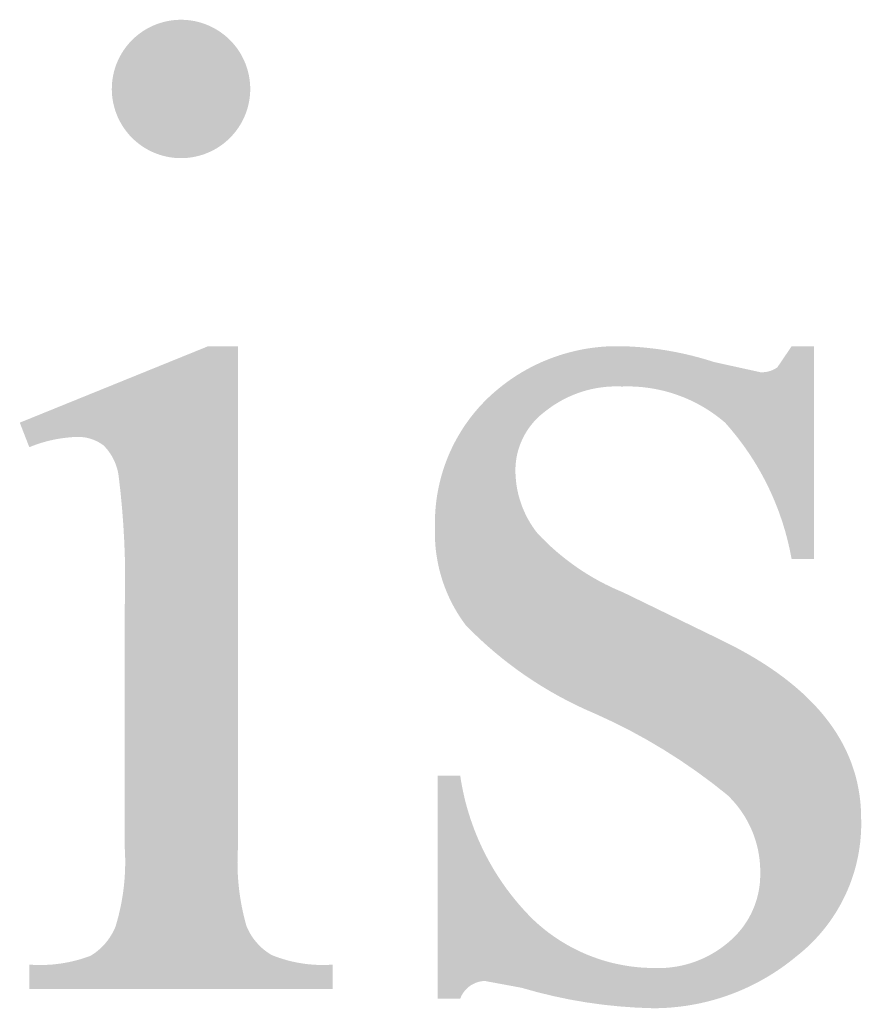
# Model space of a CAD drawing. Header units: millimetres. Extents: x 1235 to 1439, y 1033 to 1126.
# Drawn here: x 1350.588 to 1353.646, y 1052.907 to 1056.5 of the extents above; entities that cross this region are included whole.
import ezdxf

# ---------------------------------------------------------------- set-up
doc = ezdxf.new("R2010")
doc.units = ezdxf.units.MM
doc.layers.add('默认', color=18, linetype='Continuous', true_color=0x000000)

msp = doc.modelspace()

# ---------------------------------------------------------------- hatches: boundary and pattern name
at = {"layer": '默认'}
for points in [[(1351.1755, 1056.4996), (1351.1811, 1056.4995), (1351.1867, 1056.4993), (1351.1924, 1056.499), (1351.1981, 1056.4985), (1351.2038, 1056.4979), (1351.2096, 1056.4971), (1351.2154, 1056.4962), (1351.2213, 1056.4952), (1351.2271, 1056.494), (1351.2329, 1056.4927), (1351.2388, 1056.4912), (1351.2447, 1056.4896), (1351.2505, 1056.4878), (1351.2564, 1056.4858), (1351.2622, 1056.4837), (1351.268, 1056.4815), (1351.2738, 1056.4791), (1351.2795, 1056.4765), (1351.2852, 1056.4738), (1351.2909, 1056.4709), (1351.2965, 1056.4679), (1351.302, 1056.4647), (1351.3075, 1056.4614), (1351.3129, 1056.4579), (1351.3183, 1056.4543), (1351.3235, 1056.4505), (1351.3287, 1056.4466), (1351.3338, 1056.4426), (1351.3387, 1056.4384), (1351.3436, 1056.4341), (1351.3483, 1056.4296), (1351.353, 1056.4251), (1351.3575, 1056.4204), (1351.3619, 1056.4156), (1351.3662, 1056.4107), (1351.3703, 1056.4057), (1351.3743, 1056.4006), (1351.3782, 1056.3954), (1351.3819, 1056.3901), (1351.3855, 1056.3847), (1351.3889, 1056.3793), (1351.3922, 1056.3737), (1351.3953, 1056.3682), (1351.3982, 1056.3625), (1351.4011, 1056.3568), (1351.4037, 1056.3511), (1351.4062, 1056.3453), (1351.4086, 1056.3395), (1351.4108, 1056.3337), (1351.4128, 1056.3279), (1351.4147, 1056.322), (1351.4164, 1056.3161), (1351.418, 1056.3102), (1351.4194, 1056.3044), (1351.4207, 1056.2985), (1351.4218, 1056.2927), (1351.4228, 1056.2868), (1351.4236, 1056.281), (1351.4243, 1056.2752), (1351.4249, 1056.2695), (1351.4253, 1056.2638), (1351.4256, 1056.2581), (1351.4257, 1056.2525), (1351.4258, 1056.2469), (1351.4257, 1056.2413), (1351.4255, 1056.2357), (1351.4251, 1056.23), (1351.4246, 1056.2243), (1351.424, 1056.2185), (1351.4233, 1056.2128), (1351.4224, 1056.207), (1351.4213, 1056.2011), (1351.4202, 1056.1953), (1351.4188, 1056.1894), (1351.4174, 1056.1836), (1351.4157, 1056.1777), (1351.4139, 1056.1719), (1351.412, 1056.166), (1351.4099, 1056.1602), (1351.4077, 1056.1544), (1351.4053, 1056.1486), (1351.4027, 1056.1429), (1351.4, 1056.1372), (1351.3971, 1056.1315), (1351.3941, 1056.1259), (1351.3909, 1056.1203), (1351.3876, 1056.1149), (1351.3841, 1056.1094), (1351.3805, 1056.1041), (1351.3767, 1056.0989), (1351.3728, 1056.0937), (1351.3687, 1056.0886), (1351.3646, 1056.0837), (1351.3602, 1056.0788), (1351.3558, 1056.074), (1351.3512, 1056.0694), (1351.3465, 1056.0649), (1351.3417, 1056.0605), (1351.3368, 1056.0562), (1351.3318, 1056.0521), (1351.3267, 1056.0481), (1351.3215, 1056.0442), (1351.3162, 1056.0405), (1351.3109, 1056.0369), (1351.3054, 1056.0335), (1351.2999, 1056.0302), (1351.2943, 1056.0271), (1351.2887, 1056.0241), (1351.283, 1056.0213), (1351.2773, 1056.0187), (1351.2715, 1056.0162), (1351.2657, 1056.0138), (1351.2599, 1056.0116), (1351.254, 1056.0096), (1351.2482, 1056.0077), (1351.2423, 1056.006), (1351.2364, 1056.0044), (1351.2305, 1056.003), (1351.2247, 1056.0017), (1351.2188, 1056.0006), (1351.213, 1055.9996), (1351.2072, 1055.9988), (1351.2014, 1055.9981), (1351.1956, 1055.9975), (1351.1899, 1055.9971), (1351.1842, 1055.9968), (1351.1786, 1055.9966), (1351.173, 1055.9966), (1351.1674, 1055.9967), (1351.1618, 1055.9969), (1351.1561, 1055.9973), (1351.1504, 1055.9977), (1351.1447, 1055.9983), (1351.1389, 1055.9991), (1351.1331, 1056), (1351.1273, 1056.001), (1351.1214, 1056.0022), (1351.1156, 1056.0035), (1351.1097, 1056.005), (1351.1039, 1056.0067), (1351.098, 1056.0084), (1351.0922, 1056.0104), (1351.0863, 1056.0125), (1351.0805, 1056.0147), (1351.0748, 1056.0171), (1351.069, 1056.0197), (1351.0633, 1056.0224), (1351.0577, 1056.0253), (1351.052, 1056.0283), (1351.0465, 1056.0315), (1351.041, 1056.0348), (1351.0356, 1056.0383), (1351.0303, 1056.0419), (1351.025, 1056.0457), (1351.0199, 1056.0496), (1351.0148, 1056.0536), (1351.0098, 1056.0578), (1351.0049, 1056.0621), (1351.0002, 1056.0666), (1350.9956, 1056.0711), (1350.991, 1056.0758), (1350.9866, 1056.0806), (1350.9824, 1056.0855), (1350.9782, 1056.0905), (1350.9742, 1056.0957), (1350.9704, 1056.1009), (1350.9667, 1056.1062), (1350.9631, 1056.1115), (1350.9597, 1056.117), (1350.9564, 1056.1225), (1350.9533, 1056.1281), (1350.9503, 1056.1337), (1350.9475, 1056.1394), (1350.9448, 1056.1451), (1350.9423, 1056.1509), (1350.94, 1056.1567), (1350.9378, 1056.1625), (1350.9357, 1056.1684), (1350.9339, 1056.1742), (1350.9321, 1056.1801), (1350.9306, 1056.186), (1350.9291, 1056.1918), (1350.9279, 1056.1977), (1350.9267, 1056.2036), (1350.9258, 1056.2094), (1350.9249, 1056.2152), (1350.9242, 1056.221), (1350.9237, 1056.2267), (1350.9232, 1056.2325), (1350.923, 1056.2381), (1350.9228, 1056.2438), (1350.9228, 1056.2493), (1350.9229, 1056.2549), (1350.9231, 1056.2606), (1350.9234, 1056.2662), (1350.9239, 1056.2719), (1350.9245, 1056.2777), (1350.9253, 1056.2835), (1350.9262, 1056.2893), (1350.9272, 1056.2951), (1350.9284, 1056.3009), (1350.9297, 1056.3068), (1350.9312, 1056.3126), (1350.9328, 1056.3185), (1350.9346, 1056.3244), (1350.9365, 1056.3302), (1350.9386, 1056.336), (1350.9409, 1056.3418), (1350.9433, 1056.3476), (1350.9458, 1056.3534), (1350.9486, 1056.3591), (1350.9514, 1056.3647), (1350.9545, 1056.3703), (1350.9576, 1056.3759), (1350.961, 1056.3814), (1350.9644, 1056.3868), (1350.9681, 1056.3921), (1350.9718, 1056.3974), (1350.9757, 1056.4025), (1350.9798, 1056.4076), (1350.984, 1056.4126), (1350.9883, 1056.4174), (1350.9927, 1056.4222), (1350.9973, 1056.4268), (1351.002, 1056.4313), (1351.0068, 1056.4357), (1351.0117, 1056.44), (1351.0167, 1056.4441), (1351.0218, 1056.4481), (1351.027, 1056.452), (1351.0323, 1056.4557), (1351.0377, 1056.4593), (1351.0431, 1056.4627), (1351.0486, 1056.466), (1351.0542, 1056.4691), (1351.0599, 1056.4721), (1351.0655, 1056.4749), (1351.0713, 1056.4776), (1351.077, 1056.4801), (1351.0828, 1056.4824), (1351.0887, 1056.4846), (1351.0945, 1056.4866), (1351.1004, 1056.4885), (1351.1063, 1056.4902), (1351.1121, 1056.4918), (1351.118, 1056.4932), (1351.1239, 1056.4945), (1351.1297, 1056.4956), (1351.1356, 1056.4966), (1351.1414, 1056.4975), (1351.1472, 1056.4982), (1351.1529, 1056.4987), (1351.1586, 1056.4991), (1351.1643, 1056.4994), (1351.1699, 1056.4996)], [(1351.3812, 1055.3127), (1351.3812, 1053.489), (1351.3802, 1053.4712), (1351.3797, 1053.4533), (1351.3795, 1053.4354), (1351.3797, 1053.4175), (1351.3803, 1053.3995), (1351.3813, 1053.3816), (1351.3827, 1053.3637), (1351.3845, 1053.3458), (1351.3866, 1053.328), (1351.3891, 1053.3102), (1351.392, 1053.2925), (1351.3953, 1053.2748), (1351.399, 1053.2573), (1351.403, 1053.2398), (1351.4074, 1053.2225), (1351.4121, 1053.2053), (1351.4138, 1053.2013), (1351.4156, 1053.1972), (1351.4175, 1053.1933), (1351.4195, 1053.1893), (1351.4215, 1053.1854), (1351.4236, 1053.1815), (1351.4258, 1053.1777), (1351.4281, 1053.1739), (1351.4305, 1053.1701), (1351.433, 1053.1664), (1351.4355, 1053.1627), (1351.4381, 1053.159), (1351.4408, 1053.1555), (1351.4436, 1053.1519), (1351.4464, 1053.1485), (1351.4493, 1053.1451), (1351.4523, 1053.1417), (1351.4553, 1053.1384), (1351.4584, 1053.1352), (1351.4616, 1053.1321), (1351.4648, 1053.129), (1351.4681, 1053.1259), (1351.4715, 1053.123), (1351.4749, 1053.1201), (1351.4784, 1053.1173), (1351.4819, 1053.1146), (1351.4854, 1053.112), (1351.489, 1053.1094), (1351.4927, 1053.1069), (1351.4964, 1053.1045), (1351.5001, 1053.1022), (1351.5038, 1053.1), (1351.5169, 1053.0949), (1351.5302, 1053.0901), (1351.5436, 1053.0858), (1351.5572, 1053.0818), (1351.5709, 1053.0782), (1351.5848, 1053.075), (1351.5987, 1053.0722), (1351.6127, 1053.0698), (1351.6268, 1053.0678), (1351.6409, 1053.0662), (1351.655, 1053.065), (1351.6692, 1053.0643), (1351.6834, 1053.0639), (1351.6975, 1053.064), (1351.7116, 1053.0644), (1351.7256, 1053.0653), (1351.7256, 1052.9761), (1350.6229, 1052.9761), (1350.6229, 1053.0653), (1350.637, 1053.0644), (1350.6511, 1053.0639), (1350.6653, 1053.0637), (1350.6795, 1053.064), (1350.6937, 1053.0647), (1350.7079, 1053.0657), (1350.7221, 1053.0672), (1350.7362, 1053.069), (1350.7503, 1053.0712), (1350.7643, 1053.0739), (1350.7782, 1053.0769), (1350.792, 1053.0802), (1350.8057, 1053.084), (1350.8193, 1053.0881), (1350.8327, 1053.0926), (1350.8459, 1053.0975), (1350.8497, 1053.0998), (1350.8533, 1053.1022), (1350.857, 1053.1046), (1350.8606, 1053.1072), (1350.8642, 1053.1098), (1350.8677, 1053.1125), (1350.8711, 1053.1153), (1350.8746, 1053.1181), (1350.8779, 1053.1211), (1350.8812, 1053.1241), (1350.8845, 1053.1271), (1350.8877, 1053.1302), (1350.8908, 1053.1334), (1350.8939, 1053.1367), (1350.8969, 1053.14), (1350.8998, 1053.1434), (1350.9027, 1053.1469), (1350.9055, 1053.1504), (1350.9082, 1053.1539), (1350.9108, 1053.1575), (1350.9134, 1053.1612), (1350.9159, 1053.1649), (1350.9183, 1053.1687), (1350.9207, 1053.1725), (1350.9229, 1053.1763), (1350.9251, 1053.1802), (1350.9272, 1053.1841), (1350.9292, 1053.188), (1350.9311, 1053.192), (1350.933, 1053.196), (1350.9347, 1053.2), (1350.9364, 1053.204), (1350.9415, 1053.2213), (1350.9461, 1053.2386), (1350.9504, 1053.2561), (1350.9543, 1053.2737), (1350.9578, 1053.2914), (1350.961, 1053.3092), (1350.9637, 1053.3271), (1350.966, 1053.345), (1350.9679, 1053.363), (1350.9694, 1053.381), (1350.9705, 1053.399), (1350.9712, 1053.4171), (1350.9714, 1053.4351), (1350.9713, 1053.4531), (1350.9708, 1053.4711), (1350.9698, 1053.489), (1350.9698, 1054.3637), (1350.9711, 1054.4235), (1350.9712, 1054.4834), (1350.9702, 1054.5433), (1350.968, 1054.6032), (1350.9646, 1054.6631), (1350.9601, 1054.7228), (1350.9544, 1054.7824), (1350.9475, 1054.8419), (1350.947, 1054.8457), (1350.9463, 1054.8495), (1350.9456, 1054.8533), (1350.9448, 1054.8571), (1350.9439, 1054.8609), (1350.943, 1054.8647), (1350.942, 1054.8685), (1350.9409, 1054.8722), (1350.9397, 1054.876), (1350.9384, 1054.8797), (1350.9371, 1054.8834), (1350.9356, 1054.8871), (1350.9342, 1054.8907), (1350.9326, 1054.8943), (1350.931, 1054.8979), (1350.9292, 1054.9015), (1350.9275, 1054.905), (1350.9256, 1054.9085), (1350.9237, 1054.9119), (1350.9217, 1054.9153), (1350.9196, 1054.9187), (1350.9175, 1054.922), (1350.9153, 1054.9252), (1350.9131, 1054.9285), (1350.9107, 1054.9316), (1350.9084, 1054.9347), (1350.906, 1054.9378), (1350.9035, 1054.9408), (1350.9009, 1054.9437), (1350.8983, 1054.9466), (1350.8957, 1054.9494), (1350.893, 1054.9522), (1350.8904, 1054.9542), (1350.8876, 1054.9561), (1350.8849, 1054.958), (1350.882, 1054.9598), (1350.8792, 1054.9615), (1350.8762, 1054.9632), (1350.8733, 1054.9649), (1350.8703, 1054.9665), (1350.8672, 1054.968), (1350.8642, 1054.9694), (1350.861, 1054.9708), (1350.8579, 1054.9721), (1350.8547, 1054.9734), (1350.8515, 1054.9746), (1350.8483, 1054.9757), (1350.845, 1054.9767), (1350.8417, 1054.9777), (1350.8384, 1054.9786), (1350.8351, 1054.9794), (1350.8317, 1054.9801), (1350.8284, 1054.9808), (1350.825, 1054.9814), (1350.8217, 1054.9819), (1350.8183, 1054.9823), (1350.8149, 1054.9827), (1350.8115, 1054.983), (1350.8082, 1054.9832), (1350.8048, 1054.9833), (1350.8014, 1054.9834), (1350.7981, 1054.9834), (1350.7948, 1054.9833), (1350.7914, 1054.9832), (1350.7807, 1054.9826), (1350.7699, 1054.9818), (1350.7591, 1054.9807), (1350.7483, 1054.9794), (1350.7376, 1054.9779), (1350.7269, 1054.9762), (1350.7162, 1054.9742), (1350.7056, 1054.972), (1350.695, 1054.9695), (1350.6844, 1054.9668), (1350.674, 1054.9639), (1350.6636, 1054.9608), (1350.6533, 1054.9574), (1350.6431, 1054.9538), (1350.633, 1054.95), (1350.6229, 1054.946), (1350.5883, 1055.0352), (1351.2721, 1055.3127)], [(1353.475, 1055.3127), (1353.475, 1054.5396), (1353.3932, 1054.5396), (1353.3866, 1054.5735), (1353.3788, 1054.6073), (1353.3698, 1054.6409), (1353.3596, 1054.6743), (1353.3482, 1054.7074), (1353.342, 1054.7238), (1353.3356, 1054.7401), (1353.3289, 1054.7564), (1353.3219, 1054.7725), (1353.3146, 1054.7884), (1353.3071, 1054.8043), (1353.2992, 1054.82), (1353.2911, 1054.8356), (1353.2828, 1054.851), (1353.2741, 1054.8663), (1353.2652, 1054.8814), (1353.2561, 1054.8964), (1353.237, 1054.9257), (1353.217, 1054.9543), (1353.196, 1054.9821), (1353.1742, 1055.0091), (1353.1516, 1055.0352), (1353.1421, 1055.0432), (1353.1323, 1055.051), (1353.1224, 1055.0587), (1353.1122, 1055.0661), (1353.1018, 1055.0733), (1353.0912, 1055.0803), (1353.0805, 1055.0871), (1353.0695, 1055.0936), (1353.0584, 1055.0999), (1353.0471, 1055.1059), (1353.0357, 1055.1117), (1353.0241, 1055.1172), (1353.0123, 1055.1224), (1353.0005, 1055.1274), (1352.9885, 1055.132), (1352.9764, 1055.1364), (1352.9642, 1055.1405), (1352.9519, 1055.1444), (1352.9395, 1055.1479), (1352.9271, 1055.1511), (1352.9146, 1055.154), (1352.902, 1055.1567), (1352.8894, 1055.159), (1352.8768, 1055.161), (1352.8642, 1055.1627), (1352.8515, 1055.1642), (1352.8389, 1055.1653), (1352.8263, 1055.1661), (1352.8137, 1055.1667), (1352.8012, 1055.1669), (1352.7887, 1055.1668), (1352.7762, 1055.1665), (1352.767, 1055.1668), (1352.7577, 1055.167), (1352.7484, 1055.1669), (1352.7391, 1055.1666), (1352.7298, 1055.1661), (1352.7204, 1055.1654), (1352.7111, 1055.1645), (1352.7017, 1055.1633), (1352.6924, 1055.162), (1352.683, 1055.1604), (1352.6737, 1055.1586), (1352.6644, 1055.1566), (1352.6552, 1055.1544), (1352.646, 1055.1519), (1352.6369, 1055.1493), (1352.6278, 1055.1464), (1352.6188, 1055.1433), (1352.6098, 1055.1401), (1352.601, 1055.1366), (1352.5922, 1055.1329), (1352.5836, 1055.1291), (1352.575, 1055.125), (1352.5665, 1055.1208), (1352.5582, 1055.1163), (1352.55, 1055.1117), (1352.5419, 1055.1069), (1352.5339, 1055.102), (1352.5261, 1055.0968), (1352.5184, 1055.0916), (1352.5108, 1055.0861), (1352.5035, 1055.0806), (1352.4905, 1055.0705), (1352.4849, 1055.0659), (1352.4794, 1055.0612), (1352.474, 1055.0562), (1352.4687, 1055.0512), (1352.4635, 1055.0459), (1352.4584, 1055.0405), (1352.4535, 1055.0349), (1352.4488, 1055.0292), (1352.4441, 1055.0233), (1352.4397, 1055.0173), (1352.4354, 1055.0112), (1352.4312, 1055.0049), (1352.4273, 1054.9985), (1352.4235, 1054.9919), (1352.4199, 1054.9853), (1352.4165, 1054.9786), (1352.4133, 1054.9718), (1352.4103, 1054.9649), (1352.4075, 1054.9579), (1352.4048, 1054.9509), (1352.4024, 1054.9438), (1352.4002, 1054.9366), (1352.3982, 1054.9295), (1352.3964, 1054.9222), (1352.3949, 1054.915), (1352.3935, 1054.9078), (1352.3923, 1054.9005), (1352.3914, 1054.8933), (1352.3906, 1054.886), (1352.39, 1054.8788), (1352.3897, 1054.8717), (1352.3896, 1054.8638), (1352.3896, 1054.8559), (1352.3898, 1054.848), (1352.3902, 1054.8401), (1352.3908, 1054.8322), (1352.3915, 1054.8242), (1352.3924, 1054.8163), (1352.3935, 1054.8084), (1352.3948, 1054.8004), (1352.3962, 1054.7925), (1352.3978, 1054.7847), (1352.3996, 1054.7768), (1352.4016, 1054.769), (1352.4037, 1054.7612), (1352.406, 1054.7535), (1352.4085, 1054.7458), (1352.4111, 1054.7381), (1352.4139, 1054.7306), (1352.4169, 1054.7231), (1352.42, 1054.7156), (1352.4233, 1054.7083), (1352.4267, 1054.701), (1352.4303, 1054.6938), (1352.4341, 1054.6867), (1352.438, 1054.6797), (1352.442, 1054.6728), (1352.4462, 1054.666), (1352.4505, 1054.6593), (1352.4549, 1054.6528), (1352.4595, 1054.6463), (1352.4642, 1054.64), (1352.469, 1054.6338), (1352.4854, 1054.6166), (1352.5023, 1054.5999), (1352.5197, 1054.5835), (1352.5375, 1054.5677), (1352.5559, 1054.5522), (1352.5746, 1054.5373), (1352.5938, 1054.5229), (1352.6133, 1054.509), (1352.6333, 1054.4956), (1352.6535, 1054.4828), (1352.6741, 1054.4706), (1352.695, 1054.4589), (1352.7162, 1054.4478), (1352.7376, 1054.4373), (1352.7593, 1054.4275), (1352.7812, 1054.4182), (1353.1429, 1054.2423), (1353.1739, 1054.2268), (1353.2039, 1054.211), (1353.2328, 1054.1949), (1353.2608, 1054.1785), (1353.2879, 1054.1618), (1353.3139, 1054.1448), (1353.3389, 1054.1275), (1353.363, 1054.1099), (1353.3861, 1054.0919), (1353.4082, 1054.0737), (1353.4293, 1054.0552), (1353.4495, 1054.0363), (1353.4686, 1054.0172), (1353.4868, 1053.9977), (1353.4955, 1053.9879), (1353.504, 1053.978), (1353.5122, 1053.968), (1353.5202, 1053.9579), (1353.5279, 1053.9478), (1353.5354, 1053.9376), (1353.5427, 1053.9273), (1353.5497, 1053.9169), (1353.5564, 1053.9065), (1353.5629, 1053.8959), (1353.5692, 1053.8853), (1353.5752, 1053.8747), (1353.581, 1053.8639), (1353.5865, 1053.8531), (1353.5918, 1053.8422), (1353.5968, 1053.8312), (1353.6016, 1053.8201), (1353.6062, 1053.809), (1353.6105, 1053.7978), (1353.6145, 1053.7865), (1353.6183, 1053.7751), (1353.6219, 1053.7637), (1353.6252, 1053.7522), (1353.6283, 1053.7406), (1353.6311, 1053.7289), (1353.6337, 1053.7172), (1353.636, 1053.7054), (1353.6381, 1053.6935), (1353.6399, 1053.6815), (1353.6415, 1053.6694), (1353.6429, 1053.6573), (1353.644, 1053.6451), (1353.6448, 1053.6328), (1353.6455, 1053.6205), (1353.6458, 1053.6081), (1353.6462, 1053.5783), (1353.646, 1053.5609), (1353.6453, 1053.5434), (1353.644, 1053.5258), (1353.6423, 1053.5082), (1353.64, 1053.4906), (1353.6372, 1053.4729), (1353.6339, 1053.4553), (1353.63, 1053.4378), (1353.6257, 1053.4202), (1353.6208, 1053.4028), (1353.6153, 1053.3855), (1353.6094, 1053.3684), (1353.6029, 1053.3514), (1353.5959, 1053.3346), (1353.5884, 1053.318), (1353.5804, 1053.3016), (1353.572, 1053.2855), (1353.563, 1053.2696), (1353.5537, 1053.2541), (1353.5438, 1053.2388), (1353.5336, 1053.2239), (1353.5229, 1053.2094), (1353.5119, 1053.1952), (1353.5005, 1053.1814), (1353.4887, 1053.1679), (1353.4766, 1053.1549), (1353.4642, 1053.1423), (1353.4515, 1053.1301), (1353.4385, 1053.1184), (1353.4253, 1053.1071), (1353.4118, 1053.0963), (1353.3983, 1053.0852), (1353.3845, 1053.0744), (1353.3705, 1053.0638), (1353.3561, 1053.0536), (1353.3416, 1053.0436), (1353.3267, 1053.0339), (1353.3116, 1053.0245), (1353.2963, 1053.0155), (1353.2808, 1053.0067), (1353.265, 1052.9983), (1353.249, 1052.9902), (1353.2329, 1052.9825), (1353.2165, 1052.9751), (1353.2, 1052.9681), (1353.1833, 1052.9614), (1353.1665, 1052.9551), (1353.1496, 1052.9492), (1353.1325, 1052.9436), (1353.1153, 1052.9385), (1353.098, 1052.9337), (1353.0807, 1052.9293), (1353.0632, 1052.9253), (1353.0457, 1052.9217), (1353.0282, 1052.9185), (1353.0106, 1052.9156), (1352.993, 1052.9132), (1352.9754, 1052.9112), (1352.9578, 1052.9095), (1352.9402, 1052.9082), (1352.9227, 1052.9073), (1352.9052, 1052.9068), (1352.8877, 1052.9067), (1352.8275, 1052.909), (1352.7673, 1052.9133), (1352.7072, 1052.9196), (1352.6473, 1052.9279), (1352.5878, 1052.9382), (1352.5286, 1052.9506), (1352.47, 1052.9648), (1352.412, 1052.981), (1352.2782, 1053.0058), (1352.2764, 1053.0057), (1352.2747, 1053.0056), (1352.273, 1053.0055), (1352.2712, 1053.0053), (1352.2695, 1053.0051), (1352.2677, 1053.0049), (1352.266, 1053.0046), (1352.2642, 1053.0043), (1352.2625, 1053.004), (1352.2607, 1053.0037), (1352.2589, 1053.0033), (1352.2572, 1053.0028), (1352.2554, 1053.0024), (1352.2537, 1053.0019), (1352.2519, 1053.0013), (1352.2502, 1053.0008), (1352.2484, 1053.0002), (1352.2467, 1052.9995), (1352.245, 1052.9989), (1352.2433, 1052.9982), (1352.2416, 1052.9974), (1352.2399, 1052.9967), (1352.2382, 1052.9959), (1352.2365, 1052.995), (1352.2349, 1052.9942), (1352.2332, 1052.9933), (1352.2316, 1052.9923), (1352.23, 1052.9914), (1352.2284, 1052.9904), (1352.2268, 1052.9893), (1352.2253, 1052.9883), (1352.2237, 1052.9872), (1352.2222, 1052.9861), (1352.2207, 1052.9849), (1352.2193, 1052.9838), (1352.2178, 1052.9826), (1352.2164, 1052.9814), (1352.215, 1052.9801), (1352.2136, 1052.9788), (1352.2123, 1052.9775), (1352.211, 1052.9762), (1352.2097, 1052.9749), (1352.2084, 1052.9735), (1352.2072, 1052.9721), (1352.206, 1052.9707), (1352.2048, 1052.9693), (1352.2037, 1052.9678), (1352.2025, 1052.9664), (1352.2015, 1052.9649), (1352.2004, 1052.9634), (1352.1994, 1052.9619), (1352.1984, 1052.9604), (1352.1974, 1052.9588), (1352.1965, 1052.9573), (1352.1956, 1052.9557), (1352.1947, 1052.9542), (1352.1939, 1052.9526), (1352.1931, 1052.951), (1352.1923, 1052.9494), (1352.1916, 1052.9478), (1352.1909, 1052.9462), (1352.1902, 1052.9446), (1352.1896, 1052.943), (1352.189, 1052.9414), (1352.1072, 1052.9414), (1352.1072, 1053.7517), (1352.189, 1053.7517), (1352.1918, 1053.7335), (1352.195, 1053.7154), (1352.1986, 1053.6973), (1352.2026, 1053.6792), (1352.2069, 1053.6612), (1352.2116, 1053.6432), (1352.2167, 1053.6253), (1352.2222, 1053.6074), (1352.228, 1053.5897), (1352.2342, 1053.572), (1352.2407, 1053.5544), (1352.2476, 1053.537), (1352.2549, 1053.5197), (1352.2626, 1053.5025), (1352.2705, 1053.4855), (1352.2789, 1053.4686), (1352.2876, 1053.4519), (1352.2966, 1053.4354), (1352.3059, 1053.4191), (1352.3156, 1053.403), (1352.3256, 1053.3871), (1352.3359, 1053.3715), (1352.3465, 1053.356), (1352.3573, 1053.3408), (1352.3685, 1053.3259), (1352.38, 1053.3112), (1352.3917, 1053.2968), (1352.4037, 1053.2826), (1352.4159, 1053.2687), (1352.4284, 1053.2551), (1352.4412, 1053.2418), (1352.4541, 1053.2288), (1352.4649, 1053.2188), (1352.4761, 1053.2089), (1352.4875, 1053.1993), (1352.4991, 1053.1899), (1352.511, 1053.1807), (1352.5232, 1053.1718), (1352.5356, 1053.1632), (1352.5482, 1053.1548), (1352.5611, 1053.1468), (1352.5742, 1053.139), (1352.5875, 1053.1315), (1352.6009, 1053.1243), (1352.6146, 1053.1175), (1352.6284, 1053.111), (1352.6424, 1053.1047), (1352.6565, 1053.0989), (1352.6708, 1053.0934), (1352.6852, 1053.0882), (1352.6997, 1053.0833), (1352.7143, 1053.0788), (1352.729, 1053.0747), (1352.7438, 1053.0709), (1352.7586, 1053.0675), (1352.7735, 1053.0645), (1352.7884, 1053.0618), (1352.8033, 1053.0594), (1352.8183, 1053.0575), (1352.8332, 1053.0559), (1352.8481, 1053.0546), (1352.863, 1053.0537), (1352.8779, 1053.0531), (1352.8927, 1053.0529), (1352.902, 1053.0526), (1352.9113, 1053.0526), (1352.9206, 1053.0527), (1352.93, 1053.0531), (1352.9394, 1053.0537), (1352.9488, 1053.0546), (1352.9583, 1053.0557), (1352.9677, 1053.057), (1352.9771, 1053.0585), (1352.9865, 1053.0603), (1352.9958, 1053.0623), (1353.0052, 1053.0645), (1353.0144, 1053.067), (1353.0236, 1053.0697), (1353.0328, 1053.0726), (1353.0419, 1053.0758), (1353.0509, 1053.0791), (1353.0598, 1053.0827), (1353.0686, 1053.0865), (1353.0773, 1053.0905), (1353.0859, 1053.0948), (1353.0944, 1053.0992), (1353.1028, 1053.1038), (1353.111, 1053.1086), (1353.1191, 1053.1136), (1353.1271, 1053.1188), (1353.1349, 1053.1241), (1353.1425, 1053.1296), (1353.15, 1053.1353), (1353.1573, 1053.1411), (1353.1645, 1053.1471), (1353.1714, 1053.1532), (1353.1776, 1053.1588), (1353.1836, 1053.1646), (1353.1895, 1053.1705), (1353.1953, 1053.1766), (1353.2009, 1053.1829), (1353.2064, 1053.1894), (1353.2117, 1053.196), (1353.2169, 1053.2028), (1353.2219, 1053.2098), (1353.2267, 1053.2169), (1353.2314, 1053.2242), (1353.2358, 1053.2315), (1353.2401, 1053.2391), (1353.2441, 1053.2467), (1353.248, 1053.2545), (1353.2516, 1053.2623), (1353.255, 1053.2703), (1353.2582, 1053.2783), (1353.2612, 1053.2864), (1353.264, 1053.2946), (1353.2665, 1053.3029), (1353.2688, 1053.3112), (1353.2709, 1053.3195), (1353.2727, 1053.3279), (1353.2743, 1053.3363), (1353.2757, 1053.3447), (1353.2768, 1053.3531), (1353.2778, 1053.3615), (1353.2785, 1053.3699), (1353.2789, 1053.3782), (1353.2792, 1053.3865), (1353.2793, 1053.4046), (1353.2791, 1053.4144), (1353.2787, 1053.4243), (1353.278, 1053.4341), (1353.2771, 1053.444), (1353.2759, 1053.4539), (1353.2745, 1053.4638), (1353.2727, 1053.4737), (1353.2708, 1053.4836), (1353.2685, 1053.4935), (1353.266, 1053.5033), (1353.2632, 1053.513), (1353.2602, 1053.5227), (1353.2569, 1053.5323), (1353.2534, 1053.5418), (1353.2496, 1053.5513), (1353.2455, 1053.5606), (1353.2412, 1053.5698), (1353.2367, 1053.5789), (1353.2319, 1053.5879), (1353.2269, 1053.5967), (1353.2217, 1053.6054), (1353.2163, 1053.6139), (1353.2107, 1053.6222), (1353.2048, 1053.6304), (1353.1988, 1053.6384), (1353.1926, 1053.6462), (1353.1862, 1053.6538), (1353.1796, 1053.6612), (1353.1729, 1053.6685), (1353.1661, 1053.6755), (1353.159, 1053.6823), (1353.1038, 1053.726), (1353.047, 1053.7678), (1352.9888, 1053.8078), (1352.9292, 1053.8458), (1352.8684, 1053.8819), (1352.8065, 1053.9158), (1352.7435, 1053.9475), (1352.6796, 1053.9771), (1352.6468, 1053.9914), (1352.6144, 1054.0065), (1352.5823, 1054.0224), (1352.5506, 1054.0392), (1352.5192, 1054.0568), (1352.4883, 1054.0752), (1352.4578, 1054.0944), (1352.4278, 1054.1143), (1352.3984, 1054.135), (1352.3695, 1054.1565), (1352.3411, 1054.1786), (1352.3134, 1054.2015), (1352.2862, 1054.225), (1352.2597, 1054.2492), (1352.2339, 1054.2739), (1352.2088, 1054.2993), (1352.2019, 1054.3087), (1352.1951, 1054.3183), (1352.1885, 1054.3281), (1352.1821, 1054.338), (1352.176, 1054.3481), (1352.17, 1054.3584), (1352.1642, 1054.3688), (1352.1586, 1054.3793), (1352.1533, 1054.39), (1352.1481, 1054.4008), (1352.1432, 1054.4118), (1352.1386, 1054.4228), (1352.1341, 1054.434), (1352.1299, 1054.4453), (1352.126, 1054.4566), (1352.1223, 1054.4681), (1352.1188, 1054.4796), (1352.1156, 1054.4912), (1352.1126, 1054.5028), (1352.1099, 1054.5145), (1352.1075, 1054.5263), (1352.1053, 1054.538), (1352.1033, 1054.5499), (1352.1016, 1054.5617), (1352.1002, 1054.5735), (1352.099, 1054.5854), (1352.0981, 1054.5972), (1352.0974, 1054.609), (1352.097, 1054.6209), (1352.0969, 1054.6326), (1352.0969, 1054.6444), (1352.0973, 1054.6561), (1352.0971, 1054.6719), (1352.0973, 1054.6879), (1352.0979, 1054.7039), (1352.0989, 1054.7199), (1352.1004, 1054.736), (1352.1023, 1054.7521), (1352.1045, 1054.7682), (1352.1073, 1054.7843), (1352.1104, 1054.8003), (1352.114, 1054.8163), (1352.1179, 1054.8323), (1352.1223, 1054.8481), (1352.1272, 1054.8639), (1352.1324, 1054.8795), (1352.1381, 1054.895), (1352.1441, 1054.9104), (1352.1506, 1054.9256), (1352.1575, 1054.9406), (1352.1647, 1054.9554), (1352.1723, 1054.97), (1352.1803, 1054.9844), (1352.1887, 1054.9986), (1352.1974, 1055.0125), (1352.2064, 1055.0261), (1352.2158, 1055.0394), (1352.2254, 1055.0525), (1352.2354, 1055.0653), (1352.2457, 1055.0778), (1352.2562, 1055.0899), (1352.267, 1055.1017), (1352.278, 1055.1132), (1352.2893, 1055.1244), (1352.3015, 1055.1358), (1352.314, 1055.1469), (1352.3268, 1055.1577), (1352.3399, 1055.1683), (1352.3534, 1055.1786), (1352.3671, 1055.1886), (1352.3811, 1055.1982), (1352.3955, 1055.2076), (1352.41, 1055.2166), (1352.4249, 1055.2252), (1352.44, 1055.2335), (1352.4553, 1055.2414), (1352.4708, 1055.2489), (1352.4865, 1055.2561), (1352.5025, 1055.2628), (1352.5186, 1055.2691), (1352.5348, 1055.275), (1352.5512, 1055.2806), (1352.5677, 1055.2856), (1352.5843, 1055.2903), (1352.601, 1055.2945), (1352.6178, 1055.2983), (1352.6346, 1055.3017), (1352.6515, 1055.3046), (1352.6684, 1055.3071), (1352.6853, 1055.3092), (1352.7022, 1055.3108), (1352.7191, 1055.312), (1352.736, 1055.3128), (1352.7528, 1055.3132), (1352.7695, 1055.3132), (1352.7861, 1055.3127), (1352.8067, 1055.3119), (1352.8273, 1055.3107), (1352.8479, 1055.3091), (1352.8685, 1055.3071), (1352.889, 1055.3048), (1352.9096, 1055.3022), (1352.93, 1055.2991), (1352.9504, 1055.2957), (1352.9708, 1055.292), (1352.9911, 1055.2878), (1353.0113, 1055.2834), (1353.0314, 1055.2785), (1353.0514, 1055.2734), (1353.0713, 1055.2678), (1353.0911, 1055.2619), (1353.1107, 1055.2557), (1353.2792, 1055.2186), (1353.2812, 1055.2185), (1353.2833, 1055.2184), (1353.2853, 1055.2184), (1353.2873, 1055.2184), (1353.2893, 1055.2185), (1353.2914, 1055.2186), (1353.2934, 1055.2187), (1353.2955, 1055.2189), (1353.2975, 1055.2192), (1353.2995, 1055.2195), (1353.3016, 1055.2198), (1353.3036, 1055.2201), (1353.3056, 1055.2206), (1353.3076, 1055.221), (1353.3097, 1055.2215), (1353.3117, 1055.222), (1353.3136, 1055.2226), (1353.3156, 1055.2232), (1353.3176, 1055.2239), (1353.3195, 1055.2246), (1353.3214, 1055.2253), (1353.3233, 1055.2261), (1353.3252, 1055.2269), (1353.3271, 1055.2278), (1353.3289, 1055.2287), (1353.3308, 1055.2296), (1353.3326, 1055.2306), (1353.3343, 1055.2316), (1353.3361, 1055.2326), (1353.3378, 1055.2337), (1353.3395, 1055.2348), (1353.3412, 1055.2359), (1353.3932, 1055.3127)]]:
    msp.add_hatch(color=256, dxfattribs=at).paths.add_polyline_path(points, flags=0)

doc.saveas('drawing.dxf')
